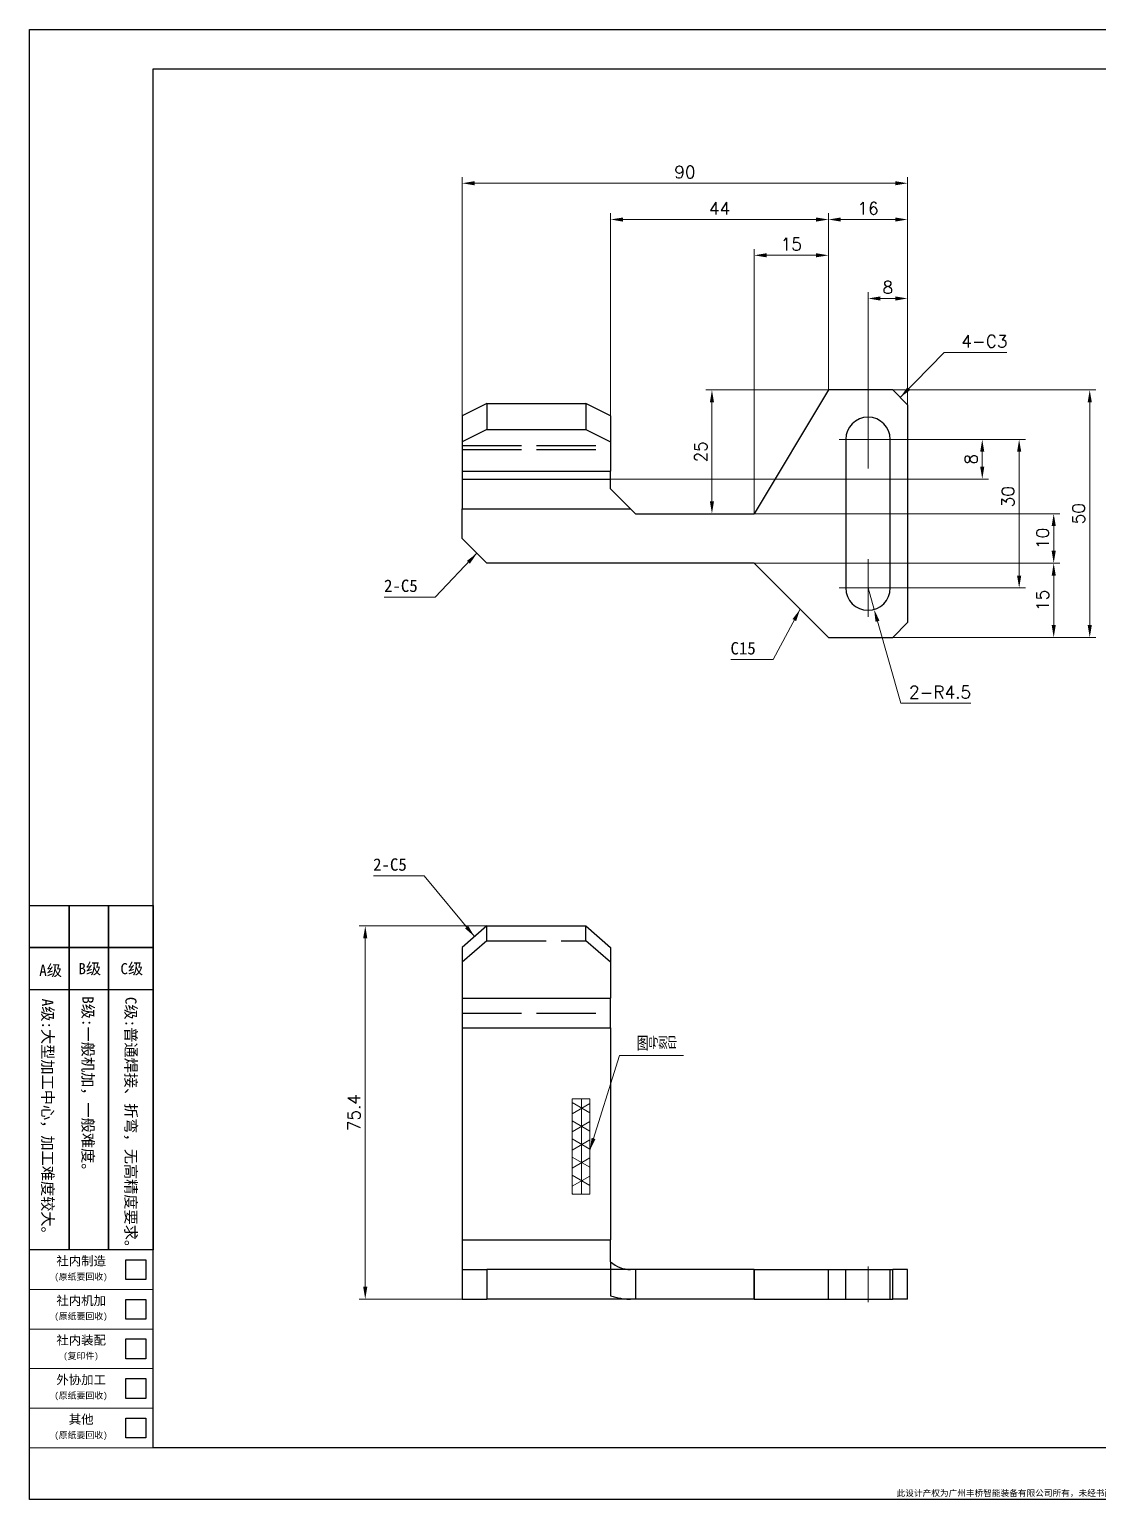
# Model space of a CAD drawing. Header units: millimetres. Extents: x -162325 to -83245, y 277409 to 326486.
# Drawn here: x -158624.8 to -158408.8, y 298313.6 to 298610.6 of the extents above; entities that cross this region are included whole.
import ezdxf
from ezdxf.enums import TextEntityAlignment as Align

# ---------------------------------------------------------------- set-up
doc = ezdxf.new("R2010")
doc.units = ezdxf.units.MM
for name, pattern in [('CENTER2', [28.575, 19.05, -3.175, 3.175, -3.175]), ('DASHDOT', [18.5, 12, -3, 0.5, -3]), ('DASHED', [15, 12, -3]), ('DASHED2', [9.525, 6.35, -3.175])]:
    doc.linetypes.add(name, pattern=pattern)
for name, color, linetype, lineweight in [('A3', 3, 'Continuous', 20), ('中心线', 2, 'CENTER2', 13), ('图框', 7, 'Continuous', 20), ('尺寸线', 3, 'Continuous', 13), ('文字', 1, 'Continuous', 13), ('细实线', 4, 'Continuous', 25), ('虚线', 2, 'DASHED2', 25)]:
    doc.layers.add(name, color=color, linetype=linetype, lineweight=lineweight)
doc.styles.add('CH-1', font='')
doc.styles.get("Standard").update_dxf_attribs({"font": 'txt', "bigfont": 'gbcbig.shx'})
doc.styles.add('工程字', font='')
doc.styles.get('CH-1').set_extended_font_data('SimSun')
doc.styles.get('工程字').set_extended_font_data('SimSun')
doc.dimstyles.new('副本01', dxfattribs={"dimtxt": 2.5, "dimasz": 2.5, "dimexe": 1.25, "dimexo": 0, "dimgap": 1, "dimtad": 1, "dimdsep": 46, "dimtxsty": 'Standard', "dimcen": 1, "dimclrd": 3, "dimclre": 3, "dimclrt": 1, "dimadec": 1, "dimazin": 2, "dimtfac": 1, "dimtmove": 0, "dimatfit": 3, "dimfxl": 0, "dimtolj": 1, "dimlwd": -1, "dimlwe": -1, "dimarcsym": 0})
doc.dimstyles.new('副本01$0', dxfattribs={"dimtxt": 2.5, "dimasz": 2.5, "dimexe": 1.25, "dimexo": 0, "dimgap": 1, "dimtad": 1, "dimdsep": 46, "dimtxsty": 'Standard', "dimcen": 1, "dimclrd": 3, "dimclre": 3, "dimclrt": 1, "dimadec": 1, "dimazin": 2, "dimtfac": 1, "dimtmove": 0, "dimatfit": 3, "dimfxl": 0, "dimtolj": 1, "dimlwd": -1, "dimlwe": -1, "dimarcsym": 0})
doc.dimstyles.new('副本01$4', dxfattribs={"dimtxt": 2.5, "dimasz": 2.5, "dimexe": 1.25, "dimexo": 0, "dimgap": 1, "dimtad": 1, "dimtih": 1, "dimtoh": 1, "dimdsep": 46, "dimtxsty": 'Standard', "dimcen": 1, "dimclrd": 3, "dimclre": 3, "dimclrt": 1, "dimadec": 1, "dimazin": 2, "dimtfac": 1, "dimtmove": 0, "dimatfit": 3, "dimfxl": 0, "dimtolj": 1, "dimlwd": -1, "dimlwe": -1, "dimarcsym": 0})

# ---------------------------------------------------------------- blocks, each defined once
blk = doc.blocks.new('A$C2CD672AE')
for p, q in [((-218.5, -289), (-218.5, 8)), ((-218.5, 8), (201.5, 8)), ((201.5, 8), (201.5, -289)), ((-193.5, 0), (193.5, 0)), ((-193.5, -278.55), (-193.5, 0)), ((69.95, -16.21), (69.95, 0)), ((69.95, 0), (181.5, 0)), ((69.95, 0), (181.5, 0)), ((69.95, 0), (181.5, 0)), ((69.95, 0), (181.5, 0)), ((75.02, 0), (75.02, -16.21)), ((154.5, 0), (154.5, -16.21)), ((154.5, 0), (154.5, -16.21)), ((154.5, 0), (154.5, -16.21)), ((154.5, 0), (154.5, -16.21)), ((154.5, 0), (154.5, -16.21)), ((169.5, 0), (169.5, -16.21)), ((169.5, 0), (169.5, -16.21)), ((169.5, 0), (169.5, -16.21)), ((169.5, 0), (169.5, -16.21)), ((169.5, 0), (169.5, -16.21)), ((181.5, 0), (181.5, -16.21)), ((181.5, 0), (181.5, -16.21)), ((181.5, 0), (181.5, -16.21)), ((181.5, 0), (181.5, -16.21)), ((181.5, 0), (181.5, -16.21)), ((193.5, 0), (193.5, -278.55)), ((69.95, -11.14), (72.49, -6.07)), ((69.95, -6.07), (181.5, -6.07)), ((69.95, -6.07), (181.5, -6.07)), ((69.95, -6.07), (181.5, -6.07)), ((69.95, -6.07), (181.5, -6.07)), ((72.49, -6.07), (75.02, -11.14)), ((181.5, -6.07), (193.5, -6.07)), ((181.5, -6.07), (193.5, -6.07)), ((181.5, -6.07), (193.5, -6.07)), ((181.5, -6.07), (193.5, -6.07)), ((69.95, -16.21), (72.49, -11.14)), ((69.95, -11.14), (181.5, -11.14)), ((69.95, -11.14), (181.5, -11.14)), ((69.95, -11.14), (181.5, -11.14)), ((69.95, -11.14), (181.5, -11.14)), ((72.49, -11.14), (75.02, -16.21)), ((69.95, -16.21), (193.5, -16.21)), ((193.5, -16.21), (69.95, -16.21)), ((69.95, -16.21), (193.5, -16.21)), ((193.5, -278.55), (-193.5, -278.55)), ((201.5, -289), (-218.5, -289))]:
    blk.add_line(p, q)
at = {"style": 'CH-1'}
for s, height, p in [('No.', 1.775, (72.85, -3.33)), ('设 变 内 容', 1.775, (116.34, -1.91)), ('日 期', 1.775, (161.67, -2.16)), ('变更者', 1.775, (175.88, -2.16)), ('锐角除去', 1.775, (187.88, -1.63)), ('REVISION', 1.775, (116.61, -4.62)), ('DATE', 1.775, (162.09, -4.87)), ('REVR', 1.775, (176.3, -4.87)), ('1', 2.03, (72.4, -8.84)), ('C0.5', 1.775, (187.88, -11.03)), ('2', 2.03, (72.4, -14.39))]:
    blk.add_text(s, height=height, dxfattribs=at).set_placement(p, align=Align.MIDDLE)
at = {"style": 'CH-1', "width": 0.7}
blk.add_text('ACUTE ANGLE', height=1.7746, dxfattribs=at).set_placement((187.88, -4.69), align=Align.MIDDLE)
at = {"char_height": 1.25}
for s, insert, width, attachment_point in [('{\\Ftxt,@extfont2|c134;FQM-ER-GL-90A(A3)}', (183.75, 6), 39, 5), ('{\\fSimSun|b1|i0|c134|p2;此设计产权为广州丰桥智能装备有限公司所有，未经书面授权严禁用复制、拍照等方式向第三方泄露，违者必究!}', (0, -288.5), 387, 8)]:
    blk.add_mtext(s, dxfattribs=dict(at, insert=insert, width=width, attachment_point=attachment_point))
blk = doc.blocks.new('fenlei')
at = {"layer": '图框'}
for points in [[(-25, 32), (0, 32), (0, 40), (-25, 40)], [(-25, 24), (0, 24), (0, 32), (-25, 32)], [(-25, 16), (0, 16), (0, 24), (-25, 24)], [(-25, 8), (0, 8), (0, 16), (-25, 16)], [(-25, 0), (0, 0), (0, 8), (-25, 8)]]:
    blk.add_lwpolyline(points, close=True, dxfattribs=at)
at = {"layer": '细实线'}
for points in [[(-5.5, 38), (-1.5, 38), (-1.5, 34), (-5.5, 34)], [(-5.5, 30), (-1.5, 30), (-1.5, 26), (-5.5, 26)], [(-5.5, 22), (-1.5, 22), (-1.5, 18), (-5.5, 18)], [(-5.5, 14), (-1.5, 14), (-1.5, 10), (-5.5, 10)], [(-5.5, 6), (-1.5, 6), (-1.5, 2), (-5.5, 2)]]:
    blk.add_lwpolyline(points, close=True, dxfattribs=at)
at = {"style": 'CH-1'}
for s, height, p in [('社内制造', 1.836, (-14.54, 37.8)), ('(原纸要回收)', 1.285, (-14.58, 34.52)), ('社内机加', 1.836, (-14.54, 29.8)), ('(原纸要回收)', 1.285, (-14.58, 26.52)), ('社内装配', 1.836, (-14.54, 21.8)), ('(复印件)', 1.285, (-14.58, 18.52)), ('外协加工', 1.836, (-14.54, 13.8)), ('(原纸要回收)', 1.285, (-14.58, 10.52)), ('其他', 1.836, (-14.54, 5.8)), ('(原纸要回收)', 1.285, (-14.58, 2.52))]:
    blk.add_text(s, height=height, dxfattribs=at).set_placement(p, align=Align.MIDDLE)
blk = doc.blocks.new('机加分类')
at = {"layer": '细实线'}
for p, q in [((-94, -8.5), (-94, 0)), ((-94, 0), (-86, 0)), ((-86, -8.5), (-86, 0)), ((-86, 0), (-78, 0)), ((-86, 0), (-86, -8.5)), ((-78, -8.5), (-78, 0)), ((-78, 0), (-69, 0)), ((-78, 0), (-78, -8.5)), ((-69, 0), (-69, -8.5)), ((-86, -8.5), (-94, -8.5)), ((-94, -17), (-94, -8.5)), ((-94, -8.5), (-86, -8.5)), ((-78, -8.5), (-86, -8.5)), ((-86, -17), (-86, -8.5)), ((-86, -8.5), (-78, -8.5)), ((-86, -8.5), (-86, -17)), ((-69, -8.5), (-78, -8.5)), ((-78, -17), (-78, -8.5)), ((-78, -8.5), (-69, -8.5)), ((-78, -8.5), (-78, -17)), ((-69, -8.5), (-69, -17)), ((-86, -17), (-94, -17)), ((-94, -69.55), (-94, -17)), ((-78, -17), (-86, -17)), ((-86, -69.55), (-86, -17)), ((-86, -17), (-86, -69.55)), ((-69, -17), (-78, -17)), ((-78, -69.55), (-78, -17)), ((-78, -17), (-78, -69.55)), ((-69, -17), (-69, -69.55)), ((-86, -69.55), (-94, -69.55)), ((-78, -69.55), (-86, -69.55)), ((-69, -69.55), (-78, -69.55))]:
    blk.add_line(p, q, dxfattribs=at)
at = {"layer": '文字', "color": 1, "linetype": 'Continuous', "style": 'CH-1'}
blk.add_text('A级', height=2.25, dxfattribs=at).set_placement((-89.72, -14.22, -250.08), align=Align.CENTER)
for s, p in [('B级', (-81.81, -12.71, -250.08)), ('C级', (-73.31, -12.71, -250.08))]:
    blk.add_text(s, height=2.25, dxfattribs=at).set_placement(p, align=Align.MIDDLE)
for s, p in [('A级:大型加工中心，加工难度较大。', (-90.3, -43.36)), ('B级:一般机加，一般难度。', (-82.16, -36.72)), ('C级:普通焊接、折弯，无高精度要求。', (-73.47, -44.53))]:
    blk.add_text(s, height=2.25, rotation=270, dxfattribs=at).set_placement(p, align=Align.MIDDLE)
blk = doc.blocks.new('1：1横')
for name, p in [('A$C2CD672AE', (-8412.44, 515.87)), ('机加分类', (-8536.94, 346.87)), ('fenlei', (-8605.94, 237.32))]:
    blk.add_blockref(name, p)
blk = doc.blocks.new('*D186')
at = {"layer": 'Defpoints', "color": 0, "transparency": 16777216}
for p in [(-158532.35, 298429.51), (-158556.92, 298354.11), (-158537.35, 298354.11)]:
    blk.add_point(p, dxfattribs=at)
at = {"layer": '尺寸线', "color": 3, "transparency": 16777216}
for p, q in [((-158532.35, 298429.51), (-158558.17, 298429.51)), ((-158556.92, 298427.01), (-158556.92, 298356.61)), ((-158537.35, 298354.11), (-158558.17, 298354.11))]:
    blk.add_line(p, q, dxfattribs=at)
for points in [[(-158557.34, 298427.01), (-158556.51, 298427.01), (-158556.92, 298429.51)], [(-158557.34, 298356.61), (-158556.51, 298356.61), (-158556.92, 298354.11)]]:
    blk.add_solid(points, dxfattribs=at)
at = {"layer": '尺寸线', "color": 1, "transparency": 16777216, "insert": (-158559.17, 298391.81), "char_height": 2.5, "attachment_point": 5, "rotation": 90}
blk.add_mtext('\\A1;75.4', dxfattribs=at)
blk = doc.blocks.new('*D191')
at = {"layer": 'Defpoints', "color": 0, "transparency": 16777216}
for p in [(-158447.35, 298579.55), (-158537.35, 298532.53), (-158447.35, 298534.79)]:
    blk.add_point(p, dxfattribs=at)
at = {"layer": '尺寸线', "color": 3, "transparency": 16777216}
for p, q in [((-158537.35, 298532.53), (-158537.35, 298580.8)), ((-158447.35, 298534.79), (-158447.35, 298580.8)), ((-158534.85, 298579.55), (-158449.85, 298579.55))]:
    blk.add_line(p, q, dxfattribs=at)
for points in [[(-158534.85, 298579.96), (-158534.85, 298579.13), (-158537.35, 298579.55)], [(-158449.85, 298579.96), (-158449.85, 298579.13), (-158447.35, 298579.55)]]:
    blk.add_solid(points, dxfattribs=at)
at = {"layer": '尺寸线', "color": 1, "transparency": 16777216, "insert": (-158492.35, 298581.8), "char_height": 2.5, "attachment_point": 5}
blk.add_mtext('\\A1;90', dxfattribs=at)
blk = doc.blocks.new('*D192')
at = {"layer": 'Defpoints', "color": 0, "transparency": 16777216}
for p in [(-158450.35, 298537.79), (-158410.56, 298537.79), (-158450.35, 298487.79)]:
    blk.add_point(p, dxfattribs=at)
at = {"layer": '尺寸线', "color": 3, "transparency": 16777216}
for p, q in [((-158450.35, 298537.79), (-158409.31, 298537.79)), ((-158410.56, 298490.29), (-158410.56, 298535.29)), ((-158450.35, 298487.79), (-158409.31, 298487.79))]:
    blk.add_line(p, q, dxfattribs=at)
for points in [[(-158410.98, 298535.29), (-158410.14, 298535.29), (-158410.56, 298537.79)], [(-158410.98, 298490.29), (-158410.14, 298490.29), (-158410.56, 298487.79)]]:
    blk.add_solid(points, dxfattribs=at)
at = {"layer": '尺寸线', "color": 1, "transparency": 16777216, "insert": (-158412.81, 298512.79), "char_height": 2.5, "attachment_point": 5, "rotation": 90}
blk.add_mtext('\\A1;50', dxfattribs=at)
blk = doc.blocks.new('*D193')
at = {"layer": 'Defpoints', "color": 0, "transparency": 16777216}
for p in [(-158449.5, 298527.79), (-158432.27, 298527.79), (-158507.35, 298519.79)]:
    blk.add_point(p, dxfattribs=at)
at = {"layer": '尺寸线', "color": 3, "transparency": 16777216}
for p, q in [((-158449.5, 298527.79), (-158431.02, 298527.79)), ((-158432.27, 298522.29), (-158432.27, 298525.29)), ((-158507.35, 298519.79), (-158431.02, 298519.79))]:
    blk.add_line(p, q, dxfattribs=at)
for points in [[(-158432.69, 298525.29), (-158431.86, 298525.29), (-158432.27, 298527.79)], [(-158432.69, 298522.29), (-158431.86, 298522.29), (-158432.27, 298519.79)]]:
    blk.add_solid(points, dxfattribs=at)
at = {"layer": '尺寸线', "color": 1, "transparency": 16777216, "insert": (-158434.52, 298523.79), "char_height": 2.5, "attachment_point": 5, "rotation": 90}
blk.add_mtext('\\A1;8', dxfattribs=at)
blk = doc.blocks.new('*D194')
at = {"layer": 'Defpoints', "color": 0, "transparency": 16777216}
for p in [(-158449.5, 298527.79), (-158449.5, 298497.79), (-158424.82, 298497.79)]:
    blk.add_point(p, dxfattribs=at)
at = {"layer": '尺寸线', "color": 3, "transparency": 16777216}
for p, q in [((-158449.5, 298527.79), (-158423.57, 298527.79)), ((-158424.82, 298525.29), (-158424.82, 298500.29)), ((-158449.5, 298497.79), (-158423.57, 298497.79))]:
    blk.add_line(p, q, dxfattribs=at)
for points in [[(-158425.24, 298525.29), (-158424.4, 298525.29), (-158424.82, 298527.79)], [(-158425.24, 298500.29), (-158424.4, 298500.29), (-158424.82, 298497.79)]]:
    blk.add_solid(points, dxfattribs=at)
at = {"layer": '尺寸线', "color": 1, "transparency": 16777216, "insert": (-158427.07, 298516.22), "char_height": 2.5, "attachment_point": 5, "rotation": 90}
blk.add_mtext('\\A1;30', dxfattribs=at)
blk = doc.blocks.new('*D195')
at = {"layer": 'Defpoints', "color": 0, "transparency": 16777216}
for p in [(-158447.35, 298556.27), (-158455.35, 298533.64), (-158447.35, 298534.79)]:
    blk.add_point(p, dxfattribs=at)
at = {"layer": '尺寸线', "color": 3, "transparency": 16777216}
for p, q in [((-158455.35, 298533.64), (-158455.35, 298557.52)), ((-158447.35, 298534.79), (-158447.35, 298557.52)), ((-158452.85, 298556.27), (-158449.85, 298556.27))]:
    blk.add_line(p, q, dxfattribs=at)
for points in [[(-158452.85, 298556.68), (-158452.85, 298555.85), (-158455.35, 298556.27)], [(-158449.85, 298556.68), (-158449.85, 298555.85), (-158447.35, 298556.27)]]:
    blk.add_solid(points, dxfattribs=at)
at = {"layer": '尺寸线', "color": 1, "transparency": 16777216, "insert": (-158451.35, 298558.52), "char_height": 2.5, "attachment_point": 5}
blk.add_mtext('\\A1;8', dxfattribs=at)
blk = doc.blocks.new('*D196')
at = {"layer": 'Defpoints', "color": 0, "transparency": 16777216}
for p in [(-158455.35, 298497.79), (-158454.12, 298493.46)]:
    blk.add_point(p, dxfattribs=at)
at = {"layer": '尺寸线', "color": 3, "transparency": 16777216}
for p, q in [((-158455.35, 298497.79), (-158454.12, 298493.46)), ((-158448.73, 298474.49), (-158453.43, 298491.05)), ((-158434.55, 298474.49), (-158448.73, 298474.49))]:
    blk.add_line(p, q, dxfattribs=at)
blk.add_solid([(-158453.03, 298491.17), (-158453.83, 298490.94), (-158454.12, 298493.46)], dxfattribs=at)
at = {"layer": '尺寸线', "color": 1, "transparency": 16777216, "insert": (-158440.8, 298476.74), "char_height": 2.5, "attachment_point": 5}
blk.add_mtext('\\A1;2-R4.5', dxfattribs=at)
blk = doc.blocks.new('*D197')
at = {"layer": 'Defpoints', "color": 0, "transparency": 16777216}
for p in [(-158447.35, 298572.22), (-158463.35, 298537.79), (-158447.35, 298534.79)]:
    blk.add_point(p, dxfattribs=at)
at = {"layer": '尺寸线', "color": 3, "transparency": 16777216}
for p, q in [((-158463.35, 298537.79), (-158463.35, 298573.47)), ((-158460.85, 298572.22), (-158449.85, 298572.22)), ((-158447.35, 298534.79), (-158447.35, 298573.47))]:
    blk.add_line(p, q, dxfattribs=at)
for points in [[(-158460.85, 298572.63), (-158460.85, 298571.8), (-158463.35, 298572.22)], [(-158449.85, 298572.63), (-158449.85, 298571.8), (-158447.35, 298572.22)]]:
    blk.add_solid(points, dxfattribs=at)
at = {"layer": '尺寸线', "color": 1, "transparency": 16777216, "insert": (-158455.35, 298574.47), "char_height": 2.5, "attachment_point": 5}
blk.add_mtext('\\A1;16', dxfattribs=at)
blk = doc.blocks.new('*D198')
at = {"layer": 'Defpoints', "color": 0, "transparency": 16777216}
for p in [(-158463.35, 298572.22), (-158463.35, 298537.79), (-158507.35, 298532.53)]:
    blk.add_point(p, dxfattribs=at)
at = {"layer": '尺寸线', "color": 3, "transparency": 16777216}
for p, q in [((-158507.35, 298532.53), (-158507.35, 298573.47)), ((-158504.85, 298572.22), (-158465.85, 298572.22)), ((-158463.35, 298537.79), (-158463.35, 298573.47))]:
    blk.add_line(p, q, dxfattribs=at)
for points in [[(-158504.85, 298572.63), (-158504.85, 298571.8), (-158507.35, 298572.22)], [(-158465.85, 298572.63), (-158465.85, 298571.8), (-158463.35, 298572.22)]]:
    blk.add_solid(points, dxfattribs=at)
at = {"layer": '尺寸线', "color": 1, "transparency": 16777216, "insert": (-158485.35, 298574.47), "char_height": 2.5, "attachment_point": 5}
blk.add_mtext('\\A1;44', dxfattribs=at)
blk = doc.blocks.new('*D199')
at = {"layer": 'Defpoints', "color": 0, "transparency": 16777216}
for p in [(-158478.35, 298502.79), (-158417.84, 298502.79), (-158450.16, 298487.79)]:
    blk.add_point(p, dxfattribs=at)
at = {"layer": '尺寸线', "color": 3, "transparency": 16777216}
for p, q in [((-158478.35, 298502.79), (-158416.59, 298502.79)), ((-158417.84, 298490.29), (-158417.84, 298500.29)), ((-158450.16, 298487.79), (-158416.59, 298487.79))]:
    blk.add_line(p, q, dxfattribs=at)
for points in [[(-158418.25, 298500.29), (-158417.42, 298500.29), (-158417.84, 298502.79)], [(-158418.25, 298490.29), (-158417.42, 298490.29), (-158417.84, 298487.79)]]:
    blk.add_solid(points, dxfattribs=at)
at = {"layer": '尺寸线', "color": 1, "transparency": 16777216, "insert": (-158420.09, 298495.29), "char_height": 2.5, "attachment_point": 5, "rotation": 90}
blk.add_mtext('\\A1;15', dxfattribs=at)
blk = doc.blocks.new('*D200')
at = {"layer": 'Defpoints', "color": 0, "transparency": 16777216}
for p in [(-158478.35, 298512.79), (-158417.84, 298512.79), (-158478.35, 298502.79)]:
    blk.add_point(p, dxfattribs=at)
at = {"layer": '尺寸线', "color": 3, "transparency": 16777216}
for p, q in [((-158478.35, 298512.79), (-158416.59, 298512.79)), ((-158417.84, 298505.29), (-158417.84, 298510.29)), ((-158478.35, 298502.79), (-158416.59, 298502.79))]:
    blk.add_line(p, q, dxfattribs=at)
for points in [[(-158418.25, 298510.29), (-158417.42, 298510.29), (-158417.84, 298512.79)], [(-158418.25, 298505.29), (-158417.42, 298505.29), (-158417.84, 298502.79)]]:
    blk.add_solid(points, dxfattribs=at)
at = {"layer": '尺寸线', "color": 1, "transparency": 16777216, "insert": (-158420.09, 298507.79), "char_height": 2.5, "attachment_point": 5, "rotation": 90}
blk.add_mtext('\\A1;10', dxfattribs=at)
blk = doc.blocks.new('*D201')
at = {"layer": 'Defpoints', "color": 0, "transparency": 16777216}
for p in [(-158463.35, 298564.99), (-158463.35, 298537.79), (-158478.35, 298512.79)]:
    blk.add_point(p, dxfattribs=at)
at = {"layer": '尺寸线', "color": 3, "transparency": 16777216}
for p, q in [((-158478.35, 298512.79), (-158478.35, 298566.24)), ((-158463.35, 298537.79), (-158463.35, 298566.24)), ((-158475.85, 298564.99), (-158465.85, 298564.99))]:
    blk.add_line(p, q, dxfattribs=at)
for points in [[(-158475.85, 298565.41), (-158475.85, 298564.58), (-158478.35, 298564.99)], [(-158465.85, 298565.41), (-158465.85, 298564.58), (-158463.35, 298564.99)]]:
    blk.add_solid(points, dxfattribs=at)
at = {"layer": '尺寸线', "color": 1, "transparency": 16777216, "insert": (-158470.85, 298567.24), "char_height": 2.5, "attachment_point": 5}
blk.add_mtext('\\A1;15', dxfattribs=at)
blk = doc.blocks.new('*D202')
at = {"layer": 'Defpoints', "color": 0, "transparency": 16777216}
for p in [(-158486.88, 298537.79), (-158463.35, 298537.79), (-158478.35, 298512.79)]:
    blk.add_point(p, dxfattribs=at)
at = {"layer": '尺寸线', "color": 3, "transparency": 16777216}
for p, q in [((-158463.35, 298537.79), (-158488.13, 298537.79)), ((-158486.88, 298515.29), (-158486.88, 298535.29)), ((-158478.35, 298512.79), (-158488.13, 298512.79))]:
    blk.add_line(p, q, dxfattribs=at)
for points in [[(-158487.3, 298535.29), (-158486.47, 298535.29), (-158486.88, 298537.79)], [(-158487.3, 298515.29), (-158486.47, 298515.29), (-158486.88, 298512.79)]]:
    blk.add_solid(points, dxfattribs=at)
at = {"layer": '尺寸线', "color": 1, "transparency": 16777216, "insert": (-158489.13, 298525.29), "char_height": 2.5, "attachment_point": 5, "rotation": 90}
blk.add_mtext('\\A1;25', dxfattribs=at)

msp = doc.modelspace()

# ---------------------------------------------------------------- hatches: boundary and pattern name
at = {"layer": '尺寸线'}
h = msp.add_hatch(dxfattribs=at)
h.set_pattern_fill('NET3', color=4, angle=90)
h.set_pattern_definition([(90, (-143689.1317, 286688.438), (-3.175, 2e-16), []), (150, (-143689.1317, 286688.438), (-1.5875, -2.74963066), []), (210, (-143689.1317, 286688.438), (1.5875, -2.74963066), [])])
h.paths.add_polyline_path([(-158511.55, 298394.572), (-158515.146, 298394.572), (-158515.146, 298375.351), (-158511.55, 298375.351)])

# ---------------------------------------------------------------- linework, layer by layer
at = {"color": 7}
for p, q in [((-158463.345, 298537.785), (-158478.345, 298512.785)), ((-158450.345, 298537.785), (-158463.345, 298537.785)), ((-158450.345, 298537.785), (-158447.345, 298534.785)), ((-158532.345, 298535.028), (-158537.345, 298532.528)), ((-158537.345, 298532.528), (-158537.345, 298527.332)), ((-158532.345, 298535.028), (-158512.345, 298535.028)), ((-158532.345, 298535.028), (-158532.345, 298529.832)), ((-158507.345, 298532.528), (-158512.345, 298535.028)), ((-158512.345, 298535.028), (-158512.345, 298529.832)), ((-158507.345, 298532.528), (-158507.345, 298527.332)), ((-158447.345, 298534.785), (-158447.345, 298490.785)), ((-158532.345, 298529.832), (-158537.345, 298527.332)), ((-158532.345, 298529.832), (-158512.345, 298529.832)), ((-158512.345, 298529.832), (-158507.345, 298527.332)), ((-158537.345, 298527.332), (-158537.345, 298521.393)), ((-158507.345, 298527.332), (-158507.345, 298521.393)), ((-158459.845, 298527.785), (-158459.845, 298497.785)), ((-158450.845, 298497.785), (-158450.845, 298527.785)), ((-158537.345, 298521.393), (-158537.345, 298519.785)), ((-158537.345, 298521.393), (-158507.345, 298521.393)), ((-158507.345, 298519.785), (-158507.345, 298521.393)), ((-158537.345, 298519.785), (-158507.345, 298519.785)), ((-158537.345, 298519.785), (-158537.345, 298513.785)), ((-158507.345, 298517.785), (-158507.345, 298519.785)), ((-158503.345, 298513.785), (-158507.345, 298517.785)), ((-158537.345, 298507.785), (-158537.345, 298513.785)), ((-158537.345, 298513.785), (-158503.345, 298513.785)), ((-158503.345, 298513.785), (-158502.345, 298512.785)), ((-158502.345, 298512.785), (-158478.345, 298512.785)), ((-158537.345, 298507.785), (-158532.345, 298502.785)), ((-158478.345, 298502.785), (-158532.345, 298502.785)), ((-158478.345, 298502.785), (-158463.345, 298487.785)), ((-158447.345, 298490.785), (-158450.345, 298487.785)), ((-158463.345, 298487.785), (-158450.345, 298487.785)), ((-158532.345, 298429.514), (-158537.345, 298425.184)), ((-158532.345, 298429.514), (-158512.345, 298429.514)), ((-158512.345, 298429.514), (-158507.345, 298425.184)), ((-158537.345, 298425.184), (-158537.345, 298414.897)), ((-158507.345, 298425.184), (-158507.345, 298414.897)), ((-158537.345, 298414.897), (-158537.345, 298408.897)), ((-158537.345, 298414.897), (-158507.345, 298414.897)), ((-158507.345, 298408.897), (-158507.345, 298414.897)), ((-158537.345, 298408.897), (-158507.345, 298408.897)), ((-158537.345, 298408.897), (-158537.345, 298366.113)), ((-158507.345, 298408.897), (-158507.345, 298366.113)), ((-158537.345, 298366.113), (-158507.345, 298366.113)), ((-158537.345, 298366.113), (-158537.345, 298360.113)), ((-158507.345, 298361.641), (-158507.345, 298366.113)), ((-158537.345, 298360.113), (-158537.345, 298354.113)), ((-158537.345, 298360.113), (-158532.345, 298360.113)), ((-158532.345, 298360.113), (-158532.345, 298354.113)), ((-158478.345, 298360.113), (-158532.345, 298360.113)), ((-158478.345, 298354.113), (-158478.345, 298360.113)), ((-158478.345, 298360.113), (-158463.345, 298360.113)), ((-158463.345, 298354.113), (-158463.345, 298360.113)), ((-158463.345, 298360.113), (-158450.345, 298360.113)), ((-158450.345, 298354.113), (-158450.345, 298360.113)), ((-158447.345, 298360.113), (-158450.345, 298360.113)), ((-158447.345, 298354.113), (-158447.345, 298360.113)), ((-158537.345, 298354.113), (-158532.345, 298354.113)), ((-158478.345, 298354.113), (-158532.345, 298354.113)), ((-158478.345, 298354.113), (-158463.345, 298354.113)), ((-158463.345, 298354.113), (-158450.345, 298354.113)), ((-158447.345, 298354.113), (-158450.345, 298354.113))]:
    msp.add_line(p, q, dxfattribs=at)
for centre, radius, start, end in [((-158455.345, 298527.785), 4.5, 0, 180), ((-158455.345, 298497.785), 4.5, 180, 0), ((-158503.345, 298366.113), 6, 228.1897, 269.90739)]:
    msp.add_arc(centre, radius, start, end, dxfattribs=at)
at = {"layer": 'A3'}
msp.add_lwpolyline([(-158624.773, 298610.625), (-158204.773, 298610.625), (-158204.773, 298313.625), (-158624.773, 298313.625)], close=True, dxfattribs=at)
at = {"layer": '中心线', "linetype": 'DASHDOT'}
for p, q in [((-158455.345, 298533.635), (-158455.345, 298521.935)), ((-158449.495, 298527.785), (-158461.195, 298527.785)), ((-158455.345, 298503.635), (-158455.345, 298491.935)), ((-158449.495, 298497.785), (-158461.195, 298497.785)), ((-158455.345, 298360.713), (-158455.345, 298353.512))]:
    msp.add_line(p, q, dxfattribs=at)
at = {"layer": '尺寸线', "color": 4}
msp.add_lwpolyline([(-158515.146, 298375.351), (-158515.146, 298394.572), (-158511.55, 298394.572), (-158511.55, 298375.351)], close=True, dxfattribs=at)
at = {"layer": '虚线', "linetype": 'DASHED'}
for p, q in [((-158537.345, 298526.589), (-158507.345, 298526.589)), ((-158537.345, 298525.785), (-158507.345, 298525.785)), ((-158537.345, 298513.785), (-158503.345, 298513.785)), ((-158532.345, 298426.514), (-158532.345, 298429.514)), ((-158512.345, 298426.514), (-158512.345, 298429.514)), ((-158532.345, 298426.514), (-158537.345, 298422.184)), ((-158532.345, 298426.514), (-158512.345, 298426.514)), ((-158507.345, 298422.184), (-158512.345, 298426.514)), ((-158537.345, 298411.897), (-158507.345, 298411.897)), ((-158537.345, 298408.897), (-158507.345, 298408.897)), ((-158537.345, 298366.113), (-158507.345, 298366.113)), ((-158507.345, 298361.641), (-158507.345, 298354.799)), ((-158503.345, 298360.113), (-158503.355, 298360.113)), ((-158502.345, 298360.113), (-158502.345, 298354.113)), ((-158478.345, 298360.113), (-158478.345, 298354.113)), ((-158463.345, 298354.113), (-158463.345, 298360.113)), ((-158459.845, 298354.113), (-158459.845, 298360.113)), ((-158450.845, 298354.113), (-158450.845, 298360.113)), ((-158450.345, 298354.113), (-158450.345, 298360.113))]:
    msp.add_line(p, q, dxfattribs=at)
msp.add_arc((-158503.345, 298366.113), 12, 250.52882, 269.99997, dxfattribs=at)

# ---------------------------------------------------------------- block references
at = {"color": 2}
msp.add_blockref('1：1横', (-149993.833, 298086.76), dxfattribs=at)

# ---------------------------------------------------------------- texts
at = {"layer": '尺寸线', "color": 1, "insert": (-158436.495, 298546.379), "char_height": 2.5, "attachment_point": 7}
msp.add_mtext('4-C3', dxfattribs=at)
at = {"layer": '尺寸线', "color": 1, "char_height": 2.5, "style": '工程字'}
for s, insert, attachment_point in [('2-C5', (-158546.324, 298496.939), 9), ('C15', (-158478.035, 298484.314), 9), ('2-C5', (-158548.531, 298440.625), 9), ('{\\W0.7;\\A1;\\f宋体|b0|i0|c134|p2;\\C4;图\\Fg13f12d.shx,@extfont2.shx|c0;号刻印}', (-158502.071, 298404.347), 7)]:
    msp.add_mtext(s, dxfattribs=dict(at, insert=insert, attachment_point=attachment_point))

# ---------------------------------------------------------------- dimensions: what is measured, and where the dimension line sits
at = {"layer": '尺寸线'}
for base, p1, p2, picture, middle in [((-158447.345, 298579.547), (-158537.345, 298532.528), (-158447.345, 298534.785), '*D191', (-158492.345, 298581.797)), ((-158463.345, 298572.217), (-158507.345, 298532.528), (-158463.345, 298537.785), '*D198', (-158485.345, 298574.467)), ((-158447.345, 298572.217), (-158463.345, 298537.785), (-158447.345, 298534.785), '*D197', (-158455.345, 298574.467)), ((-158463.345, 298564.993), (-158478.345, 298512.785), (-158463.345, 298537.785), '*D201', (-158470.845, 298567.243)), ((-158447.345, 298556.267), (-158455.345, 298533.635), (-158447.345, 298534.785), '*D195', (-158451.345, 298558.517))]:
    dim = msp.add_linear_dim(base=base, p1=p1, p2=p2, dimstyle='副本01$0', dxfattribs=at)
    dim.commit()
    dim.dimension.update_dxf_attribs({"geometry": picture, "text_midpoint": middle})
for base, p1, p2, picture, middle in [((-158486.882, 298537.785), (-158478.345, 298512.785), (-158463.345, 298537.785), '*D202', (-158489.132, 298525.285)), ((-158410.561, 298537.785), (-158450.345, 298487.785), (-158450.345, 298537.785), '*D192', (-158412.811, 298512.785)), ((-158417.837, 298512.785), (-158478.345, 298502.785), (-158478.345, 298512.785), '*D200', (-158420.087, 298507.785)), ((-158417.837, 298502.785), (-158450.163, 298487.785), (-158478.345, 298502.785), '*D199', (-158420.087, 298495.285)), ((-158556.922, 298354.113), (-158532.345, 298429.514), (-158537.345, 298354.113), '*D186', (-158559.172, 298391.813))]:
    dim = msp.add_linear_dim(base=base, p1=p1, p2=p2, angle=90, dimstyle='副本01$0', dxfattribs=at)
    dim.commit()
    dim.dimension.update_dxf_attribs({"geometry": picture, "text_midpoint": middle})
for base, p1, p2, picture, middle in [((-158432.272, 298527.785), (-158507.345, 298519.785), (-158449.495, 298527.785), '*D193', (-158432.272, 298523.785)), ((-158424.822, 298497.785), (-158449.495, 298527.785), (-158449.495, 298497.785), '*D194', (-158424.822, 298516.217))]:
    dim = msp.add_linear_dim(base=base, p1=p1, p2=p2, angle=90, dimstyle='副本01$0', dxfattribs=at)
    dim.commit()
    dim.dimension.update_dxf_attribs({"geometry": picture, "text_midpoint": middle, "dimtype": 160})
dim = msp.add_radius_dim(center=(-158455.345, 298497.785), mpoint=(-158454.115, 298493.457), dimstyle='副本01$4', override={"dimpost": '2-R<>'}, dxfattribs=at)
dim.commit()
dim.dimension.update_dxf_attribs({"geometry": '*D196', "text_midpoint": (-158440.796, 298474.486), "dimtype": 164})

# ---------------------------------------------------------------- leaders
at = {"layer": '尺寸线', "annotation_type": 0, "has_hookline": 1}
for points, hookline_direction, text_width in [([(-158448.845, 298536.285), (-158439.995, 298545.379), (-158437.495, 298545.379)], 0, 9.167), ([(-158534.351, 298504.792), (-158542.824, 298495.939), (-158545.324, 298495.939)], 1, 6.746), ([(-158469.06, 298493.501), (-158474.535, 298483.314), (-158477.035, 298483.314)], 1, 5.028), ([(-158534.845, 298427.349), (-158545.031, 298439.625), (-158547.531, 298439.625)], 1, 6.746), ([(-158511.55, 298384.188), (-158505.571, 298403.347), (-158503.071, 298403.347)], 0, 9.444)]:
    msp.add_leader(points, dimstyle='副本01', override={"dimgap": 1, "dimtad": 1}, dxfattribs=dict(at, hookline_direction=hookline_direction, text_width=text_width))

doc.saveas('drawing.dxf')
